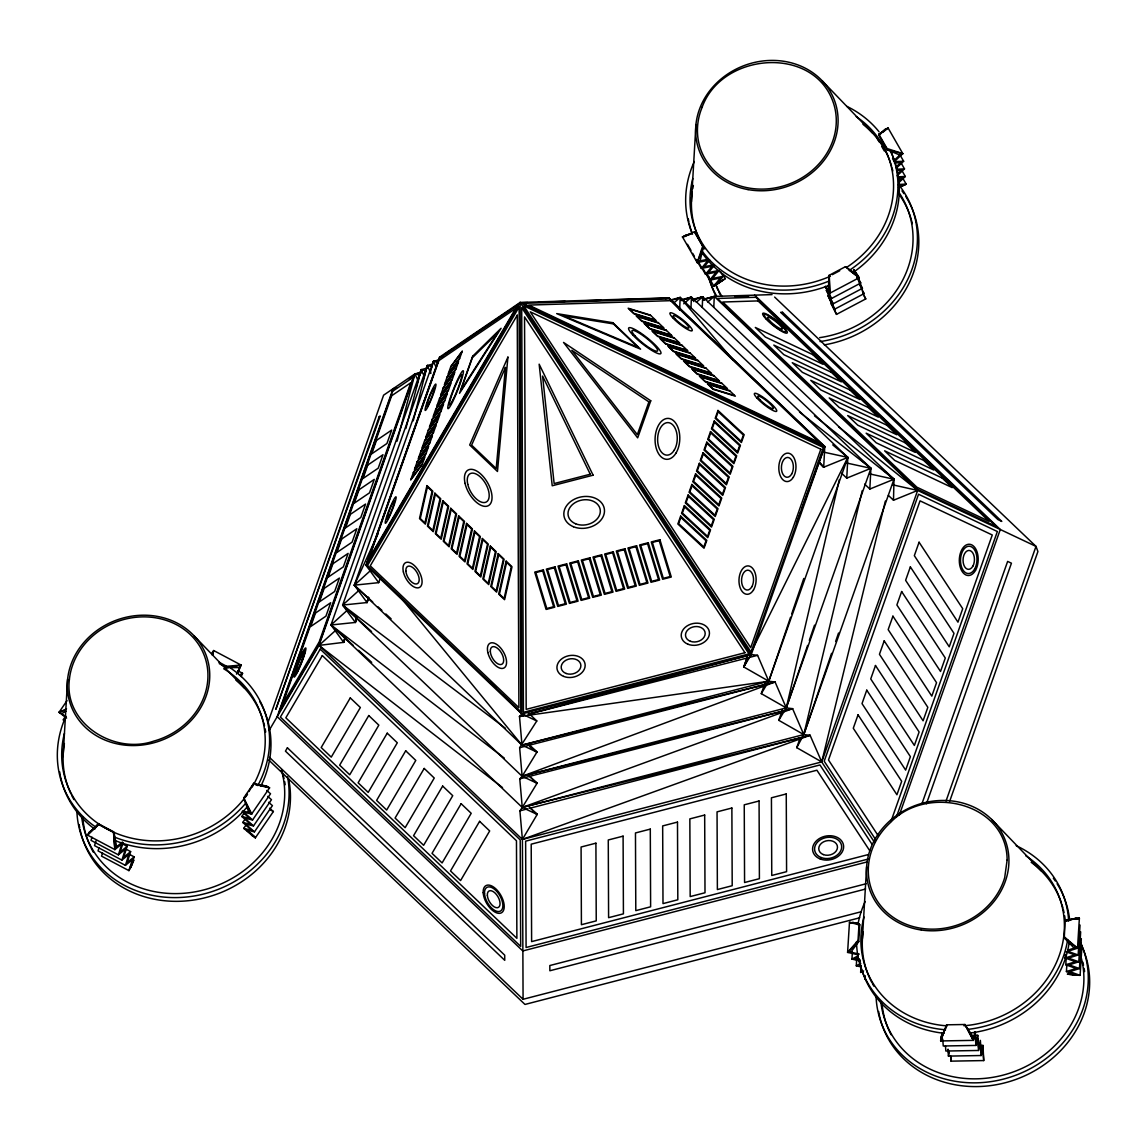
<?xml version="1.0" encoding="UTF-8"?>
<svg xmlns="http://www.w3.org/2000/svg" width="1147" height="1147" viewBox="0 0 1147 1147"><rect width="100%" height="100%" fill="white"/><g stroke="black" fill="none" stroke-linecap="round" stroke-linejoin="round"><path stroke-width="1.5" d="M949.759 801.05L1037.92 551.549L1035.999 546.388L917.657 490.429L893.499 500.25L893.986 479.231L702.695 296.772L692.329 299.453M942.734 1039.153L943.25 1045.992L975.925 1045.433L975.022 1033.461L973.33 1040.372L940.64 1040.946L942.045 1032.572M979.524 1045.491L982.965 1045.419L983.725 1060.574L951.049 1061.147L951.178 1057.964M942.347 1034.021L940.64 1040.946L946.619 1024.816L964.928 1024.5L973.33 1040.372L974.735 1031.999M679.641 309.948L680.157 297.474L669.805 300.141M690.981 307.812L691.426 297.116L681.074 299.797M702.251 307.468L702.695 296.772L692.501 300.127L702.695 296.772L704.344 299.725M713.807 307.095L714.251 296.413L772.046 294.607M673.404 299.826L680.157 297.474L847.848 457.409L823.689 467.23L824.779 446.498L668.902 297.819L520.136 302.45L439.502 357.204L365.993 565.27L378.711 582.647L354.323 585.171L433.408 361.348L438.584 360M681.246 300.528L691.426 297.116L870.917 468.32L846.758 478.141L847.848 457.409L832.736 444.878M884.423 471.159L893.986 479.231L869.827 489.052L870.917 468.32L861.325 460.291M63.099 756.533L67.587 679.339M691.44 201.743L695.928 124.55M862.429 938.533L866.602 866.86M857.727 954.72L847.604 952.368L849.468 922.432L857.784 923.378M860.393 961.043L851.949 959.093L852.379 952.039M861.354 966.978L856.293 965.803L856.723 958.749M858.013 940.468L859.06 923.693L849.468 922.432L859.777 924.826L858.73 941.587L850.845 952.153L847.604 952.368L858.013 940.468L858.73 941.587L847.604 952.368M861.067 965.473L860.637 972.513L863.619 970.921M864.981 979.223L865.196 975.71M1065.205 919.951L1064.258 937.859L1074.151 948.11L1077.506 948.225L1079.384 918.274L1076.029 918.173L1065.305 921.084L1065.205 919.951L1079.384 918.274L1076.173 919.306M1066.223 957.731L1065.778 964.785L1075.442 961.673L1065.133 958.003L1065.362 954.476M1081.979 945.386L1080.101 975.323L1076.732 975.222L1066.423 971.566L1066.868 964.512M1080.675 931.823L1078.797 961.774L1068.502 958.103L1078.151 954.992L1080.03 925.041M1076.732 975.222L1067.341 974.147L1080.101 975.323L1069.793 971.667L1079.456 968.555L1081.334 938.604M829.338 276.255L829.855 293.202L828.32 290.449L829.052 275.366L845.425 266.706L859.103 277.732L829.855 293.202L826.112 287.696L831.518 298.492L860.766 283.037L853.798 269.488L859.103 277.732L849.726 270.635M839.317 479.704L786.269 707.9L778.77 720.302L803.775 734.567L810.097 735.313L821.725 761.923L874.573 842.428M212.668 655.066L213.743 650.564L241.099 665.059L237.658 673.303M862.257 490.615L803.775 734.567L796.735 747.658L821.725 761.923L917.657 490.429L714.251 296.413L703.871 299.095M694.451 231.837L702.695 246.204L697.19 262.577L700.086 260.856L703.383 247.179L695.154 232.827L694.451 231.837L682.479 236.927L697.19 262.577L707.885 260.426L701.333 268.455L696.143 259.394M885.369 501.067L821.725 761.923L522.401 839.418L318.995 645.403L414.927 373.893L420.117 372.546M983.725 1060.574L982.821 1048.602L981.129 1055.527L948.44 1056.1L949.3 1052.631M974.319 1035.383L977.76 1035.325L976.054 1042.25L975.28 1031.985M975.925 1045.433L977.631 1038.508L978.534 1050.48L945.845 1051.039L945.458 1045.906M978.534 1050.48L980.226 1043.555L981.129 1055.527M982.965 1045.419L981.259 1052.344L980.355 1040.372L978.663 1047.297L977.76 1035.325M432.476 364.158L427.301 365.492L342.652 605.071L367.04 602.548L368.359 597.358M413.221 420.863L427.301 365.492L432.304 366.71M428.103 367.857L421.193 369.635L330.981 624.972L355.355 622.448L356.258 618.993M405.866 428.519L421.193 369.635L426.197 370.868M397.077 441.179L414.927 373.893L419.931 375.112M269.058 730.553L318.995 645.403L343.684 642.363L344.975 637.531M378.209 533.355L354.323 585.171L367.04 602.548L368.459 597.386M430.082 373.406L433.408 361.348L438.67 360.402M359.585 589.816L342.652 605.071L355.355 622.448L356.803 617.287M423.429 379.284L427.301 365.492L430.942 373.377M346.609 610.892L330.981 624.972L343.684 642.363L345.147 637.216M416.318 386.797L421.193 369.635L424.103 375.944M129.597 854.458L134.156 856.866L130.672 867.82L133.826 860.107L128.923 870.63L101.553 856.149L102.542 853.01M212.295 655.138L213.743 650.564L211.865 653.059M92.018 837.224L91.014 840.364L118.385 854.845L125.367 849.153L121.897 860.107L94.527 845.626L96.018 840.923M99.029 847.748L98.04 850.888L125.41 865.368L132.392 859.677L128.923 870.63L132.106 862.888M118.385 854.845L121.854 843.891L114.872 849.583L87.502 835.102L89.265 832.292L98.757 824.521L114.083 832.636L116.621 846.773L114.872 849.583L113.496 831.747L98.169 823.646L87.502 835.102L98.757 824.521L98.169 823.646M123.116 842.644L120.134 852.035L127.131 846.343L122.571 843.934M127.131 846.343L123.647 857.296L130.643 851.604L126.084 849.196M125.41 865.368L128.88 854.415L121.897 860.107M130.643 851.604L127.159 862.558L134.156 856.866M790.57 617.229L768.762 681.232L761.278 693.634L786.269 707.9L792.591 708.66L803.775 734.567L522.272 807.445L519.906 810.843L522.401 839.418L523.075 999.281L861.225 911.736M791.717 613.86L803.775 578.489M807.603 645.431L786.269 707.9L522.129 776.275L519.763 778.87L522.272 807.445L537.183 814.442L522.401 839.418L810.097 735.313L522.272 807.445L330.981 624.972L504.365 758.167M809.338 640.356L814.528 625.158M831.575 653.331L803.775 734.567L893.986 479.231L814.47 415.816M835.633 641.488L838.529 633.029M796.735 747.658L799.746 739.084M268.054 722.209L383.6 395.17L414.927 373.893L417.895 380.159M343.684 642.363L345.476 637.302M505.497 728.331L342.652 605.071L522.129 776.275L792.591 708.66L522.272 807.445L537.054 783.286L522.129 776.275L519.634 747.715L536.796 720.961L521.871 713.95L365.993 565.27L520.136 302.45L824.779 446.498L751.256 654.564L743.772 666.966L768.762 681.232L775.085 681.992L786.269 707.9L870.917 468.32L799.502 412.031M823.732 452.133L847.848 457.409L768.762 681.232L522 745.12L354.323 585.171L371.255 569.901M926.446 803.76L1011.439 563.206L1007.639 561.413L921.772 804.219M946.06 800.95L1035.999 546.388L774.641 297.073M355.355 622.448L357.147 617.401M367.04 602.548L368.818 597.515M378.711 582.647L380.474 577.629M747.6 659.238L743.772 666.966L747.357 656.858M761.278 693.634L764.863 683.512M778.77 720.302L782.354 710.222M890.961 821.453L992.27 534.989L920.052 500.852L828.492 759.988L878.33 835.919M896.481 816.764L997.36 531.52L918.532 494.242L824.206 761.221L876.107 840.278M899.219 815.316L1000.299 529.498L754.611 295.152M743.772 666.966L747.457 656.944M796.548 523.333L800.835 511.648M802.068 508.307L824.779 446.498M697.19 262.577L703.383 247.179L702.695 246.204M212.367 653.876L213.743 650.564M236.468 674.135L241.099 665.059L226.662 666.292L219.005 662.235M241.2 676.587L242.576 673.289L238.017 670.866M940.64 1040.946L946.619 1024.816M365.993 565.27L369.649 557.127M750.755 652.887L847.848 457.409M940.769 1037.763L947.064 1025.662M529.154 744.69L536.925 752.117L522.129 776.275L775.085 681.992L522 745.12L399.773 596.34M66.583 718.079L59.027 712.316L67.013 700.659M63.071 719.886L65.064 716.975M243.738 797.911L251.623 814.055L248.799 812.434L243.738 797.911L253.802 783.229L269.588 787.831L251.623 814.055L243.709 812.219L252.569 819.976L270.534 793.767L266.735 790.441M246.906 794.498L243.895 798.9L251.623 814.055M248.928 791.559L253.802 783.229M245.773 818.083L242.777 822.442L250.691 824.292L241.831 816.521L244.827 812.148M269.574 808.219L273.373 811.546L255.408 837.754L243.723 828.378L245.73 825.467M268.627 802.283L272.427 805.61L254.462 831.833L245.601 824.076L253.516 825.912L271.481 799.688L267.681 796.362M450.757 367.026L461.797 352.1M448.563 373.234L459.603 358.294M447.029 377.592L458.069 362.667M444.835 383.801L455.875 368.875M443.287 388.173L454.327 373.234M441.093 394.367L452.147 379.442M439.559 398.74L450.599 383.801M437.365 404.948L448.405 390.009M435.817 409.307L446.857 394.367M433.638 415.515L444.678 400.575M432.089 419.874L443.129 404.948M429.896 426.082L440.935 411.142M428.347 430.455L439.401 415.515M426.168 436.649L437.208 421.723M424.619 441.022L435.659 426.082M422.426 447.23L433.466 432.29M420.892 451.588L431.932 436.649M418.698 457.796L429.738 442.857M417.15 462.155L428.189 447.23M414.956 468.363L425.996 453.423M413.422 472.736L424.462 457.796M411.228 478.93L422.268 464.005M709.692 260.039L704.229 266.735L713.405 264.885M698.566 262.247L705.491 274.319L712.029 266.29L701.333 268.455M713.835 265.903L708.387 272.599L719.083 270.434L712.531 278.477L723.227 276.312L720.631 271.782M703.584 269.631L709.635 280.198L716.187 272.154L705.491 274.319M723.227 276.312L716.689 284.341L713.792 286.062L706.867 273.99M524.709 715.212L519.505 716.545L521.871 713.95L751.256 654.564L757.579 655.324L768.762 681.232L519.505 716.545L522 745.12L536.925 752.117L529.039 744.919M882.875 132.235L888.093 127.991L878.803 134.156L887.047 148.522L902.804 153.641L899.793 155.046L887.19 149.784L878.946 135.432L885.083 129.396L888.093 127.991L902.804 153.641L894.273 161.655L892.552 158.63M880.208 133.97L885.083 129.396M893.699 160.766L899.793 155.046M895.764 167.247L900.639 162.673L894.388 162.931M896.337 168.136L903.65 161.268L900.194 155.232M897.829 173.727L901.485 170.286L896.796 170.487M897.183 175.749L904.496 168.881L901.026 162.845M898.66 181.341L902.316 177.914L897.628 178.1M899.234 182.23L905.327 176.509L901.872 170.473M335.928 630.133L318.995 645.403L502.515 787.588M673.748 303.037L680.157 297.474L733.191 360.187M683.741 303.797L691.426 297.116L693.835 301.561M696.286 302.335L702.695 296.772M707.742 301.976L714.251 296.413L704.043 299.725M89.265 832.292L93.925 828.492M116.621 846.773L122.457 842.027M725.32 278.592L716.689 284.341L725.32 278.592L722.667 273.975M445.71 353.649L453.051 348.659M455.99 346.666L508.852 310.765M513.254 307.769L520.595 302.779L527.735 302.564M409.293 379.069L413.465 376.245M722.467 280.298L713.792 286.062L720.33 278.033L709.635 280.198M685.533 236.311L682.479 236.927L690.265 234.017M66.526 708.817L59.027 712.316L61.723 713.62L66.01 711.197M851.949 959.093L857.927 955.91M858.171 957.286L855.189 958.878L860.25 960.039M856.293 965.803L860.78 963.408M832.306 274.678L839.747 270.735M859.447 284.356L864.092 293.618L834.844 309.088L829.424 298.277L833.181 303.797L862.429 288.327L857.01 277.531L860.766 283.037M831.647 301.044L827.89 295.539L836.507 314.378L865.756 298.908L862.659 292.743M239.436 674.938L242.576 673.289M898.617 187.42L906.173 184.122L902.703 178.086M906.173 184.122L898.617 187.362L906.173 184.122L898.359 184.452M682.967 300.012L691.426 297.116M59.027 712.316L65.365 710.151M682.479 236.927L688.817 234.877M1069.592 920.238L1076.029 918.173M1067.714 950.189L1074.151 948.11M1077.506 948.225L1064.258 937.859L1064.158 936.726L1077.506 948.225L1067.857 951.322L1078.151 954.992M1065.133 958.003L1074.796 954.892L1065.964 951.752M1078.797 961.774L1069.147 964.885L1079.456 968.555M1066.423 971.566L1076.087 968.455L1065.778 964.785M519.505 716.545L524.695 715.155M528.15 714.237L751.256 654.564L520.136 302.45L521.871 713.95L503.06 695.039M519.906 810.843L527.763 808.793M529.341 808.377L810.097 735.313M442.957 356.301L439.502 357.204L443.029 356.617M665.446 298.707L668.902 297.819L679.698 309.633M417.637 373.406L421.107 372.503M703.312 299.453L711.972 297.216M702.824 299.94L706.294 299.052M396.518 387.858L393.063 388.747L277.187 716.689L522.874 951.035M868.222 854.587L531.62 941.615L531.204 844.178L816.908 770.225L869.741 850.716M869.354 858.759L526.086 947.508L525.627 841.167L819.962 764.963L871.921 844.12M522.874 950.92L867.132 861.913M866.2 883.735L549.829 965.53L549.857 970.763L865.612 889.025M859.677 917.801L524.982 1004.442L268.799 760.074M529.914 713.878L746.64 658.134M748.374 657.69L757.579 655.324M519.634 747.715L775.085 681.992M519.763 778.87L792.591 708.66M685.361 235.207L691.483 233.974M700.086 260.856L707.728 259.322M1065.305 921.084L1070.008 920.152M1074.696 919.206L1079.384 918.274M241.099 665.059L226.905 667.669L219.249 663.611M894.273 161.655L903.65 161.268M896.682 169.211L904.496 168.881M897.528 176.824L905.327 176.509M898.474 185.728L903.162 185.527M538.43 302.235L565.199 301.403M575.894 301.059L600.885 300.285M611.58 299.955L638.349 299.123M649.059 298.794L666.894 298.234M734.682 296.5L748.676 296.069M521.412 303.396L669.504 298.837L822.8 445.065L523.204 303.396M239.236 667.54L226.905 667.669L226.662 666.292M1072.23 974.434L1080.101 975.323M255.552 784.462L266.764 786.211L269.588 787.831L255.695 784.62M846.801 463.044L870.917 468.32M869.87 473.94L893.986 479.231M892.81 484.851L917.657 490.429L838.572 426.77M260.441 784.749L266.764 786.211M242.476 810.958L248.799 812.434M850.845 952.153L859.289 954.118M241.831 816.521L249.745 818.356L242.146 811.703M252.569 819.976L244.655 818.141L253.516 825.912M243.723 828.378L251.637 830.213L242.777 822.442M254.462 831.833L246.548 829.998L255.408 837.754L251.064 833.353M438.412 362.567L433.408 361.348L436.319 367.657M902.804 153.641L887.19 149.784L887.047 148.522M650.507 315.482L629.187 308.93L633.832 313.36L655.152 319.927M658.421 323.038L637.101 316.486L641.747 320.916L663.066 327.483M666.335 330.594L645.015 324.042L649.661 328.472L670.995 335.024M674.264 338.15L652.93 331.598L657.589 336.028L678.909 342.58M682.178 345.706L660.858 339.139L665.504 343.584L686.824 350.136M690.093 353.262L668.773 346.695L673.418 351.14L694.752 357.692M698.021 360.803L676.687 354.251L681.347 358.681L702.667 365.248M705.935 368.359L684.616 361.807L689.261 366.237L710.581 372.804M713.85 375.915L692.53 369.363L697.175 373.793L718.509 380.345M721.778 383.471L700.444 376.919L705.104 381.349L726.424 387.901M729.693 391.027L708.373 384.46L713.018 388.905L734.338 395.457M852.723 922.202L859.777 924.826L859.06 923.693M270.549 809.925L273.373 811.546M857.555 274.993L845.425 266.706M529.785 746.711L536.925 752.117M61.723 713.62L65.508 716.502M532.796 780.003L537.054 783.286L529.283 775.859M533.255 811.416L537.183 814.442L529.441 807.072M255.408 837.754L247.193 830.629L252.584 836.134M354.323 585.171L372.718 601.989M377.965 606.792L381.908 610.39M385.851 614.003L391.098 618.807M342.652 605.071L371.542 631.567M529.168 776.06L537.054 783.286M330.981 624.972L353.305 645.489M358.552 650.32L371.7 662.393M529.312 807.201L537.183 814.442M888.352 495.346L893.499 500.25M864.652 484.106L869.827 489.052M841.583 473.209L846.758 478.141M818.514 462.298L823.689 467.23L819.445 462.227M269.473 757.378L523.075 999.281M527.95 712.502L536.796 720.961M490.529 682.422L495.533 687.469M822.442 81.064L872.58 133.124M991.711 819.474L1041.161 870.831M194.115 635.868L244.254 687.913M818.886 461.983L823.689 467.23M965.358 1025.346L973.459 1037.189M855.347 272.226L859.103 277.732M857.339 277.531L859.218 280.284M859.605 284.198L862.429 288.327M862.214 290.865L864.092 293.618M825.496 286.32L828.32 290.449M827.761 292.987L831.518 298.492M834.844 309.088L831.088 303.582L836.507 314.378M113.496 831.747L114.872 849.583M876.552 137.396L879.147 141.927M881.742 146.458L884.337 150.988M687.483 244.311L690.953 250.347M692.688 253.358L694.408 256.383M864.207 296.17L865.756 298.908M680.157 297.474L681.777 300.428M964.928 1024.5L973.33 1040.372M859.332 282.492L860.881 285.574M825.338 286.492L829.984 295.754L826.227 290.234L833.181 303.797M878.803 134.156L878.946 135.432M421.193 369.635L421.479 372.947M950.662 1056.014L951.049 1061.147M948.325 1049.491L948.583 1052.917M947.938 1049.247L948.44 1056.1M829.052 275.366L829.855 293.202M259.652 701.39A107.488 95.602 -20.3 0 1 260.799 786.197M247.451 806.556A107.488 95.602 -20.3 0 1 116.177 840.966M94.814 829.166A107.488 95.602 -20.3 0 1 60.562 776.791M60.232 775.157A107.488 95.602 -20.3 0 1 59.673 771.845M263.71 722.624A103.072 91.674 -20.3 0 1 264.484 725.721M265.143 728.861A103.072 91.674 -20.3 0 1 265.688 732.03M73.938 799.602A103.072 91.674 -20.3 0 1 71.673 795.358M70.971 793.91A103.072 91.674 -20.3 0 1 64.404 743.543M235.895 680.099A103.072 91.674 -20.3 0 1 263.265 721.076M223.679 668.744A103.072 91.674 -20.3 0 1 252.211 787.014M247.537 794.226A103.072 91.674 -20.3 0 1 245.487 797.007M244.411 798.384A103.072 91.674 -20.3 0 1 112.134 831.532M110.599 830.801A103.072 91.674 -20.3 0 1 64.418 733.349M230.662 668.142A107.488 95.602 -20.3 0 1 257.774 785.595M246.06 802.814A107.488 95.602 -20.3 0 1 114.8 837.224M96.248 827.417A107.488 95.602 -20.3 0 1 65.967 716.302M281.804 770.741A103.072 91.674 -20.3 0 1 282.764 773.781M283.194 775.329A103.072 91.674 -20.3 0 1 283.983 778.44M284.642 781.566A103.072 91.674 -20.3 0 1 285.187 784.734M93.437 852.307A103.072 91.674 -20.3 0 1 91.158 848.063M90.47 846.629A103.072 91.674 -20.3 0 1 82.785 817.324M288.614 778.956A107.488 95.602 -20.3 0 1 204.066 898.001A107.488 95.602 -20.3 0 1 80.061 829.496M79.731 827.862A107.488 95.602 -20.3 0 1 79.172 824.564M281.373 770.038A103.072 91.674 -20.3 0 1 201.872 890.402A103.072 91.674 -20.3 0 1 81.881 818.385M287.567 776.863A107.488 95.602 -20.3 0 1 194.431 895.95A107.488 95.602 -20.3 0 1 76.935 812.463M1057.118 883.764A107.488 95.602 -20.3 0 1 1069.635 919.765M1069.305 941.716A107.488 95.602 -20.3 0 1 970.534 1032.96M943.981 1033.261A107.488 95.602 -20.3 0 1 859.117 958.749M1053.333 878.215A107.488 95.602 -20.3 0 1 1055.283 880.953M1061.993 904.797A103.072 91.674 -20.3 0 1 1062.896 907.865M1063.298 909.413A103.072 91.674 -20.3 0 1 1064.015 912.539M1064.617 915.693A103.072 91.674 -20.3 0 1 1065.09 918.862M873.942 986.219A103.072 91.674 -20.3 0 1 872.337 983.438M871.577 982.033A103.072 91.674 -20.3 0 1 863.089 932.024M1031.182 862.315A103.072 91.674 -20.3 0 1 1061.491 903.277M1025.705 855.748A103.072 91.674 -20.3 0 1 1058.982 956.211A103.072 91.674 -20.3 0 1 963.91 1025.776M946.218 1025.805A103.072 91.674 -20.3 0 1 864.035 916.983M1016.17 845.683A107.488 95.602 -20.3 0 1 1068.66 921.055M1067.671 939.665A107.488 95.602 -20.3 0 1 967.667 1029.404M945.515 1029.777A107.488 95.602 -20.3 0 1 856.522 941.63M857.899 924.697A107.488 95.602 -20.3 0 1 865.153 901.542M1082.797 962.118A103.072 91.674 -20.3 0 1 1083.514 965.244M1084.116 968.398A103.072 91.674 -20.3 0 1 1084.589 971.581M891.076 1034.737A103.072 91.674 -20.3 0 1 882.1 1004.17M1079.944 942.275A107.488 95.602 -20.3 0 1 1014.048 1080.087A107.488 95.602 -20.3 0 1 878.616 1011.453M1081.406 958.376A103.072 91.674 -20.3 0 1 998.435 1076.244A103.072 91.674 -20.3 0 1 880.882 1002.034M1080.044 941.515A107.488 95.602 -20.3 0 1 1004.586 1078.811A107.488 95.602 -20.3 0 1 876.05 996.026M891.076 152.522A107.488 95.602 -20.3 0 1 852.995 272.542M829.324 285.259A107.488 95.602 -20.3 0 1 701.935 252.555M692.071 233.242A107.488 95.602 -20.3 0 1 689.247 223.636M688.888 222.002A107.488 95.602 -20.3 0 1 688.272 218.719M892.036 167.835A103.072 91.674 -20.3 0 1 892.825 170.932M704.788 248.913A103.072 91.674 -20.3 0 1 702.279 244.798M700.731 241.988A103.072 91.674 -20.3 0 1 699.297 239.121M698.638 237.673A103.072 91.674 -20.3 0 1 692.229 191.993M692.745 188.753A103.072 91.674 -20.3 0 1 693.376 185.513M862.96 124.277A103.072 91.674 -20.3 0 1 891.606 166.286M856.236 116.636A103.072 91.674 -20.3 0 1 846.787 267.28M830.428 276.183A103.072 91.674 -20.3 0 1 725.721 268.212A103.072 91.674 -20.3 0 1 692.759 178.559M890.402 150.286A107.488 95.602 -20.3 0 1 849.153 270.463M829.324 280.943A107.488 95.602 -20.3 0 1 701.505 250.189M692.516 234.16A107.488 95.602 -20.3 0 1 694.308 161.498M846.916 106.399A107.488 95.602 -20.3 0 1 879.032 131.762M911.535 220.539A103.072 91.674 -20.3 0 1 912.324 223.651M720.23 294.707A103.072 91.674 -20.3 0 1 718.796 291.84M718.122 290.377A103.072 91.674 -20.3 0 1 716.287 285.947M898.302 193.298A103.072 91.674 -20.3 0 1 911.105 218.991M905.757 196.424A107.488 95.602 -20.3 0 1 824.335 344.874M716.258 296.643A107.488 95.602 -20.3 0 1 708.746 276.341M901.972 190.889A107.488 95.602 -20.3 0 1 903.922 193.628M898.775 192.18A103.072 91.674 -20.3 0 1 819.646 337.648M722.037 296.528A103.072 91.674 -20.3 0 1 715.484 283.696M899.578 185.8A107.488 95.602 -20.3 0 1 820.005 341.591M716.488 295.84A107.488 95.602 -20.3 0 1 708.631 277.445M1007.138 860.006L1004.686 877.656A70.311 62.54 -20.3 0 1 901.657 922.274A70.311 62.54 -20.3 0 1 890.617 822.37C926.719 784.204 1006.822 802.398 1007.138 860.006M69.394 679.368C63.572 723.7 114.342 754.855 153.798 741.105A70.311 62.54 -20.3 0 0 199.406 645.704A70.311 62.54 -20.3 0 0 89.681 638.779C78.627 649.517 70.971 663.941 69.394 679.368M505.44 367.484L496.192 468.55L471.632 445.136L505.44 367.484M507.92 357.118L497.468 471.474L469.682 444.979L507.92 357.118M426.942 485.611L419.501 518.559L425.394 524.179L432.835 491.231L426.942 485.611M427.43 486.815L420.261 518.53L424.906 522.96L432.075 491.26L427.43 486.815M434.856 493.167L427.415 526.115L433.308 531.721L440.749 498.787L434.856 493.167M435.344 494.371L428.175 526.086L432.82 530.516L439.989 498.802L435.344 494.371M442.785 500.723L435.33 533.656L441.222 539.276L448.663 506.329L442.785 500.723M443.258 501.927L436.089 533.642L440.749 538.072L447.918 506.357L443.258 501.927M450.699 508.279L443.258 541.212L449.137 546.832L456.592 513.885L450.699 508.279M451.187 509.483L444.018 541.198L448.663 545.628L455.832 513.913L451.187 509.483M458.614 515.82L451.172 548.768L457.065 554.388L464.506 521.441L458.614 515.82M459.101 517.039L451.932 548.739L456.578 553.184L463.746 521.469L459.101 517.039M466.542 523.376L459.087 556.324L464.979 561.944L472.421 528.996L466.542 523.376M467.015 524.58L459.847 556.295L464.506 560.74L471.661 529.025L467.015 524.58M474.457 530.932L467.015 563.88L472.894 569.486L480.349 536.552L474.457 530.932M474.93 532.136L467.775 563.851L472.421 568.281L479.589 536.567L474.93 532.136M482.371 538.488L474.93 571.435L480.822 577.041L488.264 544.108L482.371 538.488M482.858 539.692L475.69 571.407L480.335 575.837L487.504 544.122L482.858 539.692M490.299 546.044L482.844 578.977L488.737 584.597L496.178 551.65L490.299 546.044M490.773 547.248L483.604 578.963L488.249 583.393L495.418 551.678L490.773 547.248M498.214 553.6L490.773 586.533L496.651 592.153L504.107 559.206L498.214 553.6M498.687 554.804L491.533 586.518L496.178 590.949L503.347 559.234L498.687 554.804M506.128 561.141L498.687 594.089L504.58 599.709L512.021 566.761L506.128 561.141M506.616 562.345L499.447 594.06L504.092 598.505L511.261 566.79L506.616 562.345M379.213 416.662L275.81 709.362L380.245 415.974L379.213 416.662M392.561 391.313L279.194 712.129L319.067 644.127L413.393 377.162L392.561 391.313M391.643 395.758L282.635 704.244L319.181 641.933L410.741 382.783L391.643 395.758M315.454 613.072L310.708 626.52L325.92 616.168L330.68 602.734L315.454 613.072M324.171 588.397L319.425 601.845L334.637 591.508L339.397 578.059L324.171 588.397M332.888 563.736L328.142 577.185L343.354 566.847L348.115 553.399L332.888 563.736M341.605 539.061L336.86 552.51L352.072 542.173L356.832 528.724L341.605 539.061M350.322 514.401L345.577 527.849L360.789 517.512L365.549 504.063L350.322 514.401M359.04 489.74L354.28 503.175L369.506 492.837L374.266 479.389L359.04 489.74M367.757 465.065L362.997 478.514L378.223 468.177L382.969 454.728L367.757 465.065M376.474 440.405L371.714 453.839L386.94 443.502L391.686 430.068L376.474 440.405M439.258 358.438L366.954 563.062L518.544 304.6L439.258 358.438M438.799 360.674L368.689 559.105L515.691 308.457L438.799 360.674M413.493 472.191L410.712 480.048L422.182 464.535L424.964 456.678L413.493 472.191M417.236 461.624L414.454 469.481L425.924 453.968L428.691 446.111L417.236 461.624M420.963 451.058L418.182 458.915L429.652 443.402L432.433 435.53L420.963 451.058M424.691 440.477L421.924 448.348L433.394 432.82L436.161 424.964L424.691 440.477M428.433 429.91L425.652 437.767L437.122 422.254L439.903 414.397L428.433 429.91M432.161 419.343L429.394 427.2L440.864 411.687L443.631 403.83L432.161 419.343M435.903 408.776L433.122 416.633L444.592 401.12L447.373 393.263L435.903 408.776M439.631 398.195L436.864 406.067L448.334 390.553L451.101 382.682L439.631 398.195M443.373 387.629L440.591 395.486L452.061 379.972L454.843 372.115L443.373 387.629M447.101 377.062L444.333 384.919L455.803 369.406L458.571 361.549L447.101 377.062M450.843 366.495L448.061 374.352L459.531 358.839L462.313 350.982L450.843 366.495M472.607 356.287L459.503 393.364L501.081 328.3L472.607 356.287M472.32 357.807L460.736 390.582L497.497 333.074L472.32 357.807M648.901 401.894L637.331 434.656L571.794 350.294L648.901 401.894M650.765 400.79L637.675 437.867L563.535 342.423L650.765 400.79M680.63 516.136L677.863 523.993L704.029 548.237L706.81 540.38L680.63 516.136M684.372 505.569L681.59 513.426L707.771 537.671L710.538 529.814L684.372 505.569M688.1 495.002L685.332 502.859L711.498 527.104L714.28 519.233L688.1 495.002M691.842 484.435L689.06 492.292L715.241 516.523L718.008 508.666L691.842 484.435M695.569 473.854L692.802 481.726L718.968 505.956L721.75 498.099L695.569 473.854M699.312 463.288L696.53 471.145L722.71 495.389L725.478 487.532L699.312 463.288M703.039 452.721L700.272 460.578L726.438 484.823L729.22 476.966L703.039 452.721M706.781 442.154L704 450.011L730.18 474.256L732.947 466.385L706.781 442.154M710.509 431.573L707.728 439.444L733.908 463.675L736.689 455.818L710.509 431.573M714.251 421.006L711.47 428.863L737.65 453.108L740.417 445.251L714.251 421.006M717.979 410.44L715.198 418.297L741.378 442.541L744.159 434.684L717.979 410.44M680.831 517.426L678.637 523.62L703.842 546.961L706.022 540.753L680.831 517.426M684.573 506.845L682.379 513.053L707.57 536.395L709.764 530.186L684.573 506.845M688.3 496.278L686.107 502.486L711.312 525.813L713.491 519.62L688.3 496.278M692.028 485.711L689.849 491.92L715.04 515.247L717.233 509.039L692.028 485.711M695.77 475.145L693.577 481.339L718.768 504.68L720.961 498.472L695.77 475.145M699.498 464.564L697.319 470.772L722.51 494.113L724.703 487.905L699.498 464.564M703.24 453.997L701.046 460.205L726.237 483.547L728.431 477.338L703.24 453.997M706.968 443.43L704.774 449.638L729.979 472.965L732.173 466.757L706.968 443.43M710.71 432.863L708.516 439.057L733.707 462.399L735.901 456.191L710.71 432.863M714.438 422.282L712.244 428.491L737.449 451.832L739.643 445.624L714.438 422.282M718.18 411.716L715.986 417.924L741.177 441.265L743.371 435.057L718.18 411.716M820.808 449.223L750.697 647.654L530.258 311.826L820.808 449.223M823.36 447.473L751.056 652.098L523.763 305.805L823.36 447.473M858.042 714.825L853.282 728.259L896.925 794.742L901.685 781.308L858.042 714.825M866.759 690.164L862.014 703.613L905.643 770.096L910.403 756.647L866.759 690.164M875.476 665.504L870.731 678.952L914.374 745.435L919.12 731.987L875.476 665.504M884.194 640.843L879.448 654.292L923.091 720.775L927.837 707.326L884.194 640.843M892.925 616.183L888.165 629.631L931.808 696.114L936.554 682.68L892.925 616.183M901.642 591.537L896.882 604.971L940.526 671.454L945.286 658.02L901.642 591.537M910.36 566.876L905.614 580.325L949.243 646.793L954.003 633.359L910.36 566.876M919.077 542.216L914.331 555.664L957.96 622.147L962.72 608.699L919.077 542.216M702.179 107.101L700.573 111.388A70.311 62.54 -20.3 0 0 765.307 189.026A70.311 62.54 -20.3 0 0 834.012 104.821C815.933 44.704 722.151 51.744 702.179 107.101M519.104 307.009L367.513 565.471L520.81 711.699L519.104 307.009M320.214 649.13L280.384 717.061L520.681 946.375L520.222 839.905L320.214 649.13M517.254 315.196L370.252 565.858L518.903 707.656L517.254 315.196M322.321 655.582L285.832 717.807L516.881 938.318L516.465 840.765L322.321 655.582M287.41 747.801L285.445 751.142L504.737 960.311L504.709 955.179L287.41 747.801M350.279 697.906L321.189 747.529L331.254 757.135L360.359 707.513L350.279 697.906M368.76 715.542L339.655 765.164L349.735 774.77L378.825 725.148L368.76 715.542M387.227 733.177L358.136 782.799L368.201 792.405L397.306 742.783L387.227 733.177M405.708 750.798L376.603 800.42L386.682 810.04L415.788 760.418L405.708 750.798M424.189 768.433L395.084 818.055L405.149 827.675L434.254 778.039L424.189 768.433M442.656 786.068L413.565 835.69L423.63 845.296L452.735 795.674L442.656 786.068M461.137 803.703L432.032 853.325L442.111 862.931L471.202 813.309L461.137 803.703M479.604 821.338L450.513 870.946L460.578 880.566L489.683 830.944L479.604 821.338M590.261 474.213L554.144 483.561L542.588 376.087L590.261 474.213M593.099 475.188L552.223 485.769L539.147 364.173L593.099 475.188M543.377 569.887L534.717 572.124L546.101 609.43L554.761 607.193L543.377 569.887M555.033 566.862L546.373 569.113L557.743 606.419L566.417 604.168L555.033 566.862M566.69 563.851L558.03 566.088L569.399 603.394L578.074 601.157L566.69 563.851M578.346 560.826L569.672 563.077L581.056 600.383L589.716 598.132L578.346 560.826M590.002 557.815L581.328 560.051L592.712 597.358L601.372 595.121L590.002 557.815M601.645 554.804L592.985 557.041L604.369 594.347L613.028 592.096L601.645 554.804M613.301 551.779L604.641 554.03L616.011 591.336L624.685 589.085L613.301 551.779M624.957 548.768L616.297 551.004L627.667 588.311L636.327 586.074L624.957 548.768M636.614 545.743L627.939 547.994L639.323 585.3L647.983 583.049L636.614 545.743M648.27 542.732L639.596 544.968L650.98 582.275L659.64 580.038L648.27 542.732M659.912 539.721L651.252 541.957L662.622 579.264L671.296 577.013L659.912 539.721M542.689 570.819L535.85 572.582L546.789 608.498L553.643 606.72L542.689 570.819M554.331 567.794L547.492 569.572L558.446 605.487L565.285 603.709L554.331 567.794M565.987 564.783L559.148 566.546L570.102 602.462L576.941 600.698L565.987 564.783M577.644 561.758L570.805 563.535L581.758 599.451L588.597 597.673L577.644 561.758M589.3 558.747L582.461 560.51L593.415 596.426L600.254 594.662L589.3 558.747M600.956 555.736L594.103 557.499L605.057 593.415L611.896 591.637L600.956 555.736M612.598 552.711L605.759 554.488L616.713 590.404L623.552 588.626L612.598 552.711M624.255 549.7L617.416 551.463L628.37 587.379L635.209 585.615L624.255 549.7M635.911 546.675L629.072 548.452L640.026 584.368L646.865 582.59L635.911 546.675M647.568 543.664L640.729 545.427L651.668 581.343L658.521 579.579L647.568 543.664M659.224 540.653L652.371 542.416L663.324 578.332L670.163 576.554L659.224 540.653M744.962 652.715L526.186 709.348L524.537 316.887L744.962 652.715M749.005 653.905L523.419 712.301L521.713 307.611L749.005 653.905M595.91 843.174L581.085 847.016L581.414 924.711L596.239 920.869L595.91 843.174M623.093 836.149L608.268 839.977L608.598 917.672L623.423 913.844L623.093 836.149M650.292 829.109L635.467 832.951L635.796 910.646L650.621 906.804L650.292 829.109M677.49 822.084L662.665 825.926L662.995 903.607L677.82 899.778L677.49 822.084M704.674 815.044L689.849 818.886L690.179 896.581L705.004 892.753L704.674 815.044M731.872 808.018L717.047 811.861L717.377 889.556L732.202 885.713L731.872 808.018M759.07 800.993L744.245 804.821L744.575 882.516L759.4 878.688L759.07 800.993M786.254 793.953L771.429 797.796L771.759 875.491L786.584 871.663L786.254 793.953M755.859 297.274L717.377 298.464L917.385 489.239L996.112 526.473L755.859 297.274M670.594 300.672L528.71 305.088L819.245 442.47L670.594 300.672M758.024 300.915L722.768 302.019L916.897 487.203L989.044 521.312L758.024 300.915M782.512 312.271L780.663 312.328L997.919 519.591L1001.79 521.426L782.512 312.271M612.813 322.694L556.682 313.604L640.585 349.175L612.813 322.694M613.459 323.913L563.851 315.898L638.004 347.34L613.459 323.913M650.292 315.024L628.155 308.213L634.033 313.834L656.184 320.644L650.292 315.024M658.22 322.579L636.069 315.769L641.947 321.389L664.099 328.2L658.22 322.579M666.135 330.135L643.983 323.325L649.876 328.931L672.027 335.741L666.135 330.135M674.049 337.691L651.897 330.881L657.79 336.487L679.942 343.297L674.049 337.691M681.978 345.233L659.826 338.422L665.704 344.043L687.856 350.853L681.978 345.233M689.892 352.789L667.74 345.978L673.633 351.599L695.785 358.409L689.892 352.789M697.806 360.344L675.655 353.534L681.547 359.154L703.699 365.965L697.806 360.344M705.735 367.9L683.583 361.09L689.462 366.71L711.613 373.521L705.735 367.9M713.649 375.456L691.498 368.646L697.39 374.252L719.542 381.062L713.649 375.456M721.563 383.012L699.412 376.187L705.305 381.808L727.456 388.618L721.563 383.012M729.492 390.553L707.341 383.743L713.219 389.363L735.37 396.174L729.492 390.553M812.836 354.652L755.314 327.454L765.393 337.06L822.915 364.259L812.836 354.652M831.317 372.273L773.795 345.075L783.86 354.681L841.382 381.879L831.317 372.273M849.784 389.894L792.262 362.696L802.341 372.302L859.863 399.5L849.784 389.894M868.265 407.515L810.743 380.317L820.808 389.923L878.33 417.121L868.265 407.515M886.731 425.136L829.209 397.937L839.289 407.543L896.796 434.742L886.731 425.136M905.198 442.771L847.676 415.558L857.755 425.179L915.277 452.377L905.198 442.771M923.679 460.391L866.157 433.193L876.222 442.799L933.744 469.998L923.679 460.391M942.146 478.012L884.624 450.814L894.703 460.42L952.211 487.618L942.146 478.012M119.747 744.389A72.146 64.175 -20.3 0 0 207.421 659.081A72.146 64.175 -20.3 0 0 88.405 637.689A72.146 64.175 -20.3 0 0 119.747 744.389M921.342 930.016A72.146 64.175 -20.3 0 0 1005.933 842.185A72.146 64.175 -20.3 0 0 885.857 824.679A72.146 64.175 -20.3 0 0 921.342 930.016M748.073 189.599A72.146 64.175 -20.3 0 0 835.762 104.277A72.146 64.175 -20.3 0 0 716.746 82.899A72.146 64.175 -20.3 0 0 748.073 189.599M820.234 858.974A15.642 12.044 -10.9 0 0 843.633 846.801A15.642 12.044 -10.9 0 0 820.449 837.941A15.642 12.044 -10.9 0 0 820.234 858.974M823.36 854.587A9.448 7.283 -10.9 0 0 837.496 847.246A9.448 7.283 -10.9 0 0 823.474 841.884A9.448 7.283 -10.9 0 0 823.36 854.587M575.622 523.778A16.287 12.545 -10.9 0 0 600.311 511.576A16.287 12.545 -10.9 0 0 576.54 501.841A16.287 12.545 -10.9 0 0 575.622 523.778M687.885 644.198A14.223 10.954 -10.9 0 0 709.448 633.531A14.223 10.954 -10.9 0 0 688.687 625.029A14.223 10.954 -10.9 0 0 687.885 644.198M690.451 641.316A9.922 7.642 -10.9 0 0 705.19 633.474A9.922 7.642 -10.9 0 0 690.394 627.983A9.922 7.642 -10.9 0 0 690.451 641.316M429.107 403.07A9.922 1.032 -68.2 0 0 434.283 388.202A9.922 1.032 -68.2 0 0 428.146 400.676A9.922 1.032 -68.2 0 0 429.107 403.07M972.828 566.231A9.448 5.692 -87.9 0 0 970.176 550.646A9.448 5.692 -87.9 0 0 963.251 562.761A9.448 5.692 -87.9 0 0 972.828 566.231M767.056 319.353A13.664 2.538 38.6 0 0 785.279 331.884A13.664 2.538 38.6 0 0 772.591 318.221A13.664 2.538 38.6 0 0 767.056 319.353M757.092 398.21A14.223 2.652 38.6 0 0 776.175 411.472A14.223 2.652 38.6 0 0 763.343 397.421A14.223 2.652 38.6 0 0 757.092 398.21M759.844 399.672A9.922 1.85 38.6 0 0 773.049 408.705A9.922 1.85 38.6 0 0 763.73 398.726A9.922 1.85 38.6 0 0 759.844 399.672M632.628 334.795A20.488 3.814 38.6 0 0 660.127 353.893A20.488 3.814 38.6 0 0 641.632 333.648A20.488 3.814 38.6 0 0 632.628 334.795M675.368 319.11A9.922 1.85 38.6 0 0 688.573 328.142A9.922 1.85 38.6 0 0 679.253 318.163A9.922 1.85 38.6 0 0 675.368 319.11M672.629 317.647A14.223 2.652 38.6 0 0 691.713 330.91A14.223 2.652 38.6 0 0 678.866 316.859A14.223 2.652 38.6 0 0 672.629 317.647M635.123 336.014A16.287 3.025 38.6 0 0 656.973 351.211A16.287 3.025 38.6 0 0 642.277 335.125A16.287 3.025 38.6 0 0 635.123 336.014M769.494 320.529A9.448 1.764 38.6 0 0 782.111 329.203A9.448 1.764 38.6 0 0 773.336 319.741A9.448 1.764 38.6 0 0 769.494 320.529M765.895 318.809A15.642 2.911 38.6 0 0 786.77 333.16A15.642 2.911 38.6 0 0 772.246 317.504A15.642 2.911 38.6 0 0 765.895 318.809M388.475 518.673A14.223 1.477 -68.2 0 0 396.102 497.067A14.223 1.477 -68.2 0 0 387.442 514.43A14.223 1.477 -68.2 0 0 388.475 518.673M298.55 668.056A9.448 0.989 -68.2 0 0 303.525 653.833A9.448 0.989 -68.2 0 0 297.704 665.604A9.448 0.989 -68.2 0 0 298.55 668.056M297.933 670.522A13.664 1.419 -68.2 0 0 305.131 649.962A13.664 1.419 -68.2 0 0 296.715 666.995A13.664 1.419 -68.2 0 0 297.933 670.522M389.263 515.806A9.922 1.032 -68.2 0 0 394.453 500.938A9.922 1.032 -68.2 0 0 388.317 513.412A9.922 1.032 -68.2 0 0 389.263 515.806M428.304 405.923A14.223 1.477 -68.2 0 0 435.946 384.331A14.223 1.477 -68.2 0 0 427.286 401.679A14.223 1.477 -68.2 0 0 428.304 405.923M452.405 402.181A20.488 2.136 -68.2 0 0 463.402 371.055A20.488 2.136 -68.2 0 0 450.929 396.059A20.488 2.136 -68.2 0 0 452.405 402.181M453.065 399.629A16.287 1.692 -68.2 0 0 461.797 374.897A16.287 1.692 -68.2 0 0 451.889 394.754A16.287 1.692 -68.2 0 0 453.065 399.629M297.647 671.698A15.642 1.62 -68.2 0 0 305.876 648.155A15.642 1.62 -68.2 0 0 296.256 667.64A15.642 1.62 -68.2 0 0 297.647 671.698M484.521 893.527A13.664 7.111 60 0 0 498.816 911.55A13.664 7.111 60 0 0 497.755 892.567A13.664 7.111 60 0 0 484.521 893.527M487.346 895.277A9.448 4.918 60 0 0 497.239 907.75A9.448 4.918 60 0 0 496.508 894.617A9.448 4.918 60 0 0 487.346 895.277M403.386 571.952A14.223 7.412 60 0 0 419.573 587.393A14.223 7.412 60 0 0 414.612 565.772A14.223 7.412 60 0 0 403.386 571.952M405.866 570.991A9.922 5.162 60 0 0 416.304 583.995A9.922 5.162 60 0 0 415.4 570.131A9.922 5.162 60 0 0 405.866 570.991M483.188 892.696A15.642 8.144 60 0 0 499.562 913.342A15.642 8.144 60 0 0 498.343 891.592A15.642 8.144 60 0 0 483.188 892.696M975.495 570.389A15.642 9.434 -87.9 0 0 971.093 544.596A15.642 9.434 -87.9 0 0 959.652 564.654A15.642 9.434 -87.9 0 0 975.495 570.389M974.635 569.055A13.664 8.23 -87.9 0 0 970.806 546.531A13.664 8.23 -87.9 0 0 960.799 564.037A13.664 8.23 -87.9 0 0 974.635 569.055M674.278 450.111A16.287 9.821 -87.9 0 0 670.12 423.057A16.287 9.821 -87.9 0 0 657.905 443.445A16.287 9.821 -87.9 0 0 674.278 450.111M487.848 652.528A14.223 7.412 60 0 0 504.035 667.97A14.223 7.412 60 0 0 499.088 646.335A14.223 7.412 60 0 0 487.848 652.528M490.328 651.568A9.922 5.162 60 0 0 500.766 664.572A9.922 5.162 60 0 0 499.877 650.693A9.922 5.162 60 0 0 490.328 651.568M465.065 483.403A20.488 10.667 60 0 0 488.378 505.655A20.488 10.667 60 0 0 481.253 474.485A20.488 10.667 60 0 0 465.065 483.403M467.761 484.321A16.287 8.473 60 0 0 486.299 501.999A16.287 8.473 60 0 0 480.636 477.238A16.287 8.473 60 0 0 467.761 484.321M573.414 526.731A20.488 15.786 -10.9 0 0 604.483 511.361A20.488 15.786 -10.9 0 0 574.575 499.117A20.488 15.786 -10.9 0 0 573.414 526.731M563.578 676.372A14.223 10.954 -10.9 0 0 585.156 665.719A14.223 10.954 -10.9 0 0 564.381 657.217A14.223 10.954 -10.9 0 0 563.578 676.372M821.238 857.569A13.664 10.524 -10.9 0 0 841.669 846.945A13.664 10.524 -10.9 0 0 821.424 839.203A13.664 10.524 -10.9 0 0 821.238 857.569M566.145 673.49A9.922 7.642 -10.9 0 0 580.884 665.647A9.922 7.642 -10.9 0 0 566.088 660.156A9.922 7.642 -10.9 0 0 566.145 673.49M791.702 473.94A9.922 5.979 -87.9 0 0 788.806 457.639A9.922 5.979 -87.9 0 0 781.637 470.485A9.922 5.979 -87.9 0 0 791.702 473.94M676.042 453.008A20.488 12.359 -87.9 0 0 670.823 418.97A20.488 12.359 -87.9 0 0 655.439 444.62A20.488 12.359 -87.9 0 0 676.042 453.008M753.522 589.916A14.223 8.574 -87.9 0 0 749.894 566.288A14.223 8.574 -87.9 0 0 739.227 584.095A14.223 8.574 -87.9 0 0 753.522 589.916M793.366 477.181A14.223 8.574 -87.9 0 0 789.738 453.538A14.223 8.574 -87.9 0 0 779.057 471.345A14.223 8.574 -87.9 0 0 793.366 477.181M751.873 586.691A9.922 5.979 -87.9 0 0 748.977 570.389A9.922 5.979 -87.9 0 0 741.794 583.235A9.922 5.979 -87.9 0 0 751.873 586.691"/></g></svg>
